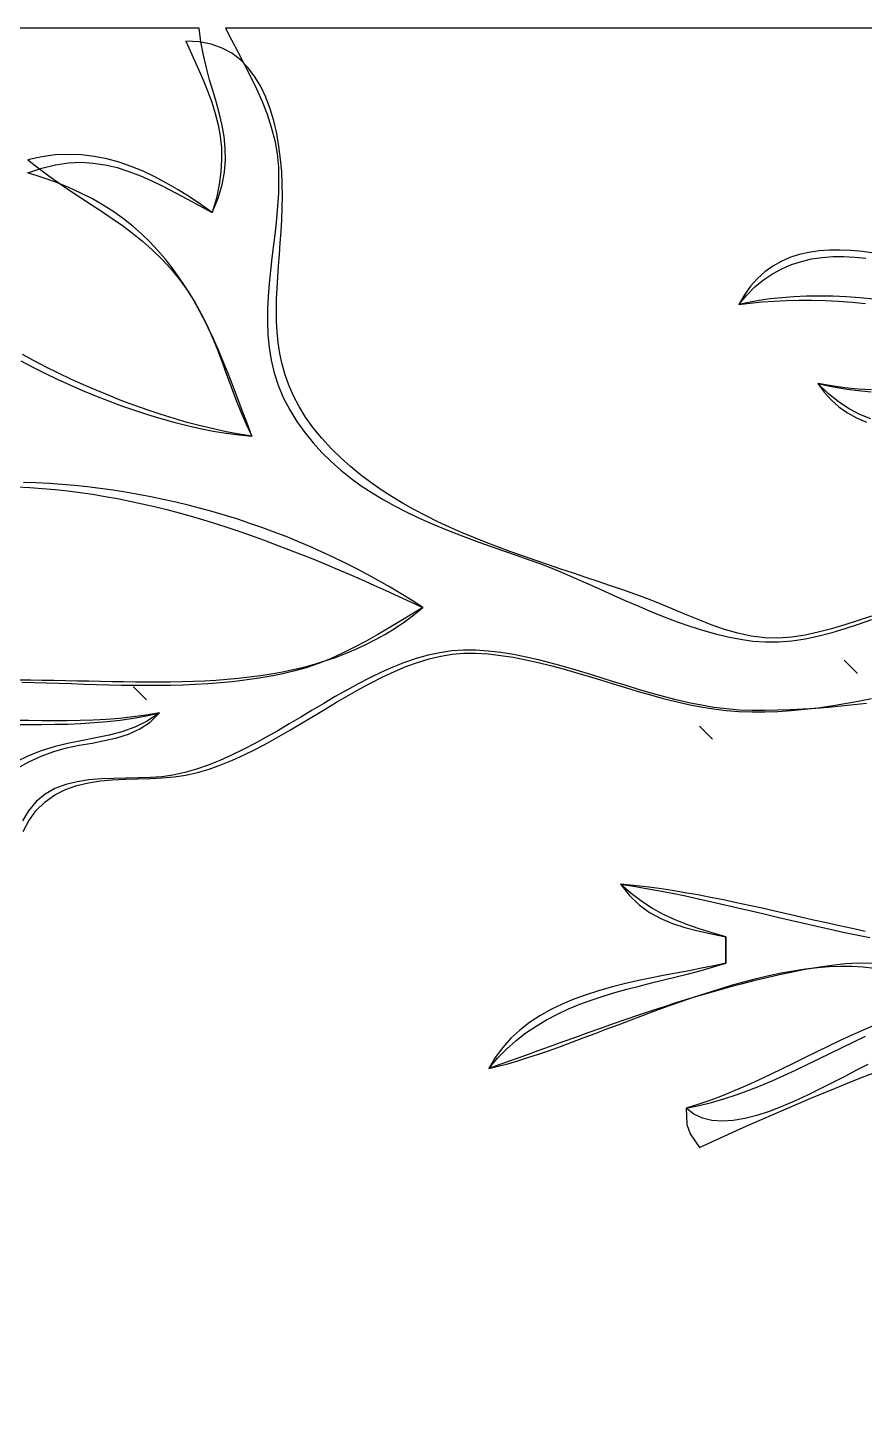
# Model space of a CAD drawing. Extents: x 0 to 411, y 0 to 483.
# Drawn here: x 158 to 221.5, y 376.7 to 483 of the extents above; entities that cross this region are included whole.
import ezdxf

# ---------------------------------------------------------------- set-up
doc = ezdxf.new("R2010")
doc.units = 0
for name, color, linetype in [('C18', 18, 'CONTINUOUS'), ('C254', 254, 'CONTINUOUS'), ('C27', 27, 'CONTINUOUS'), ('C59', 59, 'CONTINUOUS'), ('C7', 7, 'CONTINUOUS')]:
    doc.layers.add(name, color=color, linetype=linetype)

msp = doc.modelspace()

# ---------------------------------------------------------------- linework, layer by layer
at = {"layer": 'C18'}
for points in [[(157.4497, 457.7278), (158.3604, 457.254), (159.2871, 456.7913), (160.2283, 456.3411), (161.1824, 455.9046), (162.1478, 455.4833), (163.1229, 455.0785), (164.1061, 454.6916), (165.0958, 454.3238), (166.0904, 453.9766), (167.0884, 453.6513), (168.088, 453.3492), (169.0878, 453.0718), (170.0862, 452.8204), (171.0814, 452.5962), (172.072, 452.4008), (173.0564, 452.2353), (174.0329, 452.1013), (175, 452), (174.6372, 452.9924), (174.2781, 453.9666), (173.9205, 454.922), (173.5622, 455.8583), (173.2011, 456.7752), (172.8348, 457.6723), (172.4614, 458.5493), (172.0785, 459.4056), (171.684, 460.2411), (171.2758, 461.0554), (170.8516, 461.8479), (170.4092, 462.6185), (169.9465, 463.3668), (169.4613, 464.0923), (168.9515, 464.7947), (168.4147, 465.4737), (167.849, 466.1288), (167.2519, 466.7598), (166.6215, 467.3662), (165.9555, 467.9477), (165.2517, 468.5039), (164.508, 469.0345), (163.7221, 469.5391), (162.8919, 470.0173), (162.0153, 470.4688), (161.0899, 470.8931), (160.1137, 471.29), (159.0844, 471.6591), (158, 472), (159.0625, 472.3696), (160.0847, 472.6206), (161.0717, 472.7615), (162.0283, 472.801), (162.9598, 472.7477), (163.8712, 472.6101), (164.7674, 472.3969), (165.6536, 472.1166), (166.5348, 471.7779), (167.4161, 471.3893), (168.3024, 470.9595), (169.199, 470.4971), (170.1107, 470.0106), (171.0427, 469.5087), (172, 469), (172.4377, 470.0762), (172.741, 471.0935), (172.9243, 472.0609), (173.002, 472.987), (172.9884, 473.881), (172.8979, 474.7515), (172.745, 475.6075), (172.544, 476.458), (172.3093, 477.3117), (172.0553, 478.1775), (171.7965, 479.0644), (171.5471, 479.9812), (171.3216, 480.9368), (171.1344, 481.9401), (171, 483), (0, 483)], [(157.294, 433.5004), (158.1816, 433.4992), (159.0702, 433.492), (159.9595, 433.4798), (160.8491, 433.4641), (161.7386, 433.446), (162.6277, 433.4267), (163.516, 433.4075), (164.4032, 433.3896), (165.2889, 433.3743), (166.1727, 433.3627), (167.0542, 433.3562), (167.9332, 433.3559), (168.8092, 433.3632), (169.6818, 433.3791), (170.5508, 433.4051), (171.4157, 433.4422), (172.2762, 433.4918), (173.132, 433.5551), (173.9826, 433.6332), (174.8276, 433.7276), (175.6669, 433.8393), (176.4998, 433.9696), (177.3262, 434.1198), (178.1457, 434.2911), (178.9578, 434.4847), (179.7622, 434.7019), (180.5586, 434.9439), (181.3466, 435.2119), (182.1258, 435.5072), (182.8958, 435.8311), (183.6564, 436.1846), (184.4071, 436.5692), (185.1476, 436.9859), (185.8775, 437.4362), (186.5964, 437.9211), (187.304, 438.4419), (188, 439), (187.1749, 439.529), (186.3415, 440.0436), (185.4999, 440.5437), (184.6504, 441.0292), (183.7932, 441.5002), (182.9286, 441.9565), (182.0568, 442.398), (181.1781, 442.8247), (180.2927, 443.2366), (179.4007, 443.6336), (178.5026, 444.0155), (177.5984, 444.3824), (176.6885, 444.7342), (175.7731, 445.0708), (174.8523, 445.3922), (173.9266, 445.6983), (172.9961, 445.989), (172.061, 446.2643), (171.1215, 446.5242), (170.178, 446.7684), (169.2307, 446.9971), (168.2798, 447.21), (167.3255, 447.4073), (166.3681, 447.5887), (165.4078, 447.7543), (164.4448, 447.9039), (163.4795, 448.0376), (162.512, 448.1552), (161.5425, 448.2567), (160.5714, 448.3421), (159.5989, 448.4112), (158.6251, 448.464), (157.6504, 448.5004)], [(221.6987, 431.7223), (220.7334, 431.6061), (219.7678, 431.5026), (218.802, 431.4124), (217.8359, 431.336), (216.8694, 431.2741), (215.9026, 431.2273), (214.9354, 431.196), (213.9679, 431.181), (213, 431.1828), (212.0316, 431.2176), (211.0665, 431.2986), (210.1043, 431.4213), (209.1448, 431.5812), (208.1876, 431.7738), (207.2324, 431.9948), (206.2791, 432.2397), (205.3273, 432.504), (204.3767, 432.7834), (203.427, 433.0733), (202.478, 433.3694), (201.5293, 433.6671), (200.5807, 433.9621), (199.6319, 434.2498), (198.6826, 434.526), (197.7326, 434.786), (196.7815, 435.0256), (195.829, 435.2401), (194.8749, 435.4253), (193.9189, 435.5766), (192.9607, 435.6896), (192, 435.76), (191.0881, 435.767), (190.1821, 435.7015), (189.2813, 435.5688), (188.3853, 435.3742), (187.4938, 435.1232), (186.6062, 434.821), (185.7221, 434.473), (184.8411, 434.0845), (183.9627, 433.6609), (183.0865, 433.2076), (182.212, 432.7299), (181.3388, 432.2331), (180.4664, 431.7226), (179.5944, 431.2038), (178.7224, 430.6819), (177.8499, 430.1625), (176.9764, 429.6507), (176.1016, 429.1519), (175.225, 428.6716), (174.346, 428.215), (173.4644, 427.7875), (172.5796, 427.3945), (171.6912, 427.0413), (170.7988, 426.7332), (169.9018, 426.4756), (169, 426.2739), (168.1728, 426.1547), (167.2976, 426.0888), (166.3869, 426.0575), (165.4528, 426.0424), (164.5077, 426.0248), (163.5639, 425.9862), (162.6337, 425.9079), (161.7294, 425.7715), (160.8634, 425.5583), (160.0478, 425.2497), (159.2952, 424.8272), (158.6177, 424.2723), (158.0277, 423.5663), (157.5921, 422.8056)], [(157.1488, 426.7784), (158.0606, 427.2748), (159, 427.7222), (159.9525, 428.0772), (160.9208, 428.3391), (161.8945, 428.5404), (162.8635, 428.714), (163.8174, 428.8924), (164.7459, 429.1083), (165.6387, 429.3943), (166.4855, 429.7831), (167.276, 430.3075), (168, 431), (166.9736, 430.8271), (165.9577, 430.6895), (164.9509, 430.5834), (163.9516, 430.5052), (162.9583, 430.4511), (161.9696, 430.4176), (160.9838, 430.401), (159.9996, 430.3975), (159.0154, 430.4036), (158.0297, 430.4156), (157.041, 430.4298)], [(222.1161, 411.9852), (221.1123, 411.997), (220.0873, 411.9412), (219.0477, 411.8296), (218, 411.6743), (217.0312, 411.5054), (216.0606, 411.319), (215.0885, 411.1159), (214.1152, 410.897), (213.1411, 410.6633), (212.1663, 410.4158), (211.1911, 410.1553), (210.216, 409.8829), (209.2412, 409.5994), (208.2669, 409.3058), (207.2935, 409.003), (206.3213, 408.692), (205.3506, 408.3737), (204.3816, 408.0491), (203.4147, 407.719), (202.4501, 407.3845), (201.4882, 407.0464), (200.5293, 406.7058), (199.5736, 406.3635), (198.6215, 406.0205), (197.6732, 405.6777), (196.7291, 405.336), (195.7894, 404.9965), (194.8544, 404.66), (193.9245, 404.3275), (193, 404), (193.6579, 404.7737), (194.3477, 405.4785), (195.0674, 406.119), (195.8151, 406.6998), (196.5889, 407.2257), (197.3871, 407.7013), (198.2076, 408.1315), (199.0487, 408.5207), (199.9085, 408.8739), (200.785, 409.1955), (201.6765, 409.4904), (202.581, 409.7632), (203.4967, 410.0187), (204.4217, 410.2614), (205.3542, 410.4962), (206.2922, 410.7277), (207.2338, 410.9606), (208.1773, 411.1995), (209.1208, 411.4493), (210.0623, 411.7145), (211, 412), (211, 414), (209.9697, 414.3065), (208.9887, 414.6162), (208.0509, 414.9423), (207.1504, 415.2984), (206.2813, 415.698), (205.4376, 416.1544), (204.6134, 416.6813), (203.8029, 417.292), (203, 418), (203.9862, 417.847), (204.974, 417.6791), (205.9631, 417.4977), (206.9535, 417.3043), (207.9453, 417.1003), (208.9382, 416.8871), (209.9324, 416.6662), (210.9276, 416.4391), (211.924, 416.2071), (212.9213, 415.9718), (213.9196, 415.7346), (214.9189, 415.497), (215.9189, 415.2603), (216.9198, 415.026), (217.9215, 414.7956), (218.9238, 414.5705), (219.9268, 414.3522), (220.9303, 414.1421), (221.9344, 413.9417)], [(221.7866, 404.3037), (220.9364, 403.8691), (220.0445, 403.4065), (219.1193, 402.9285), (218.1697, 402.4476), (217.2041, 401.9764), (216.2312, 401.5272), (215.2597, 401.1126), (214.2981, 400.7451), (213.3551, 400.4372), (212.4394, 400.2014), (211.5595, 400.0501), (210.7241, 399.996), (209.9418, 400.0514), (209.2213, 400.2288), (208.5711, 400.5409), (208, 401), (208.9688, 401.1948), (209.9232, 401.4288), (210.8644, 401.6986), (211.7937, 402.0007), (212.7125, 402.3316), (213.622, 402.6878), (214.5237, 403.0659), (215.4188, 403.4624), (216.3087, 403.8738), (217.1946, 404.2966), (218.0779, 404.7274), (218.9599, 405.1628), (219.842, 405.5991), (220.7254, 406.033), (221.6115, 406.461)]]:
    msp.add_lwpolyline(points, dxfattribs=at)
at = {"layer": 'C254'}
msp.add_lwpolyline([(166, 433), (167, 432), (166, 433)], dxfattribs=at)
at = {"layer": 'C27'}
msp.add_lwpolyline([(209, 430), (210, 429), (209, 430)], dxfattribs=at)
at = {"layer": 'C59'}
msp.add_lwpolyline([(220, 435), (221, 434), (220, 435)], dxfattribs=at)
at = {"layer": 'C7'}
for points in [[(173, 483), (173.468, 482.0985), (173.9491, 481.1859), (174.4319, 480.262), (174.9054, 479.3263), (175.3584, 478.3786), (175.7796, 477.4186), (176.1579, 476.446), (176.4821, 475.4606), (176.7411, 474.4621), (176.9236, 473.4501), (177.0185, 472.4244)], [(411, 220), (411, 483), (173, 483)], [(170, 482), (170.4538, 480.9954), (170.8815, 480.0386), (171.2775, 479.1204), (171.6366, 478.232), (171.9532, 477.3643), (172.2219, 476.5082), (172.4374, 475.6549), (172.5942, 474.7952), (172.687, 473.9202), (172.7102, 473.0209), (172.6585, 472.0882), (172.5265, 471.1131), (172.3088, 470.0867), (172, 469), (171.1368, 469.5979), (170.2702, 470.1717), (169.3986, 470.716), (168.5206, 471.2255), (167.6345, 471.6948), (166.739, 472.1186), (165.8323, 472.4915), (164.9132, 472.8081), (163.9799, 473.0631), (163.0311, 473.2512), (162.0652, 473.367), (161.0806, 473.4051), (160.0759, 473.3602), (159.0495, 473.2269), (158, 473), (158.7819, 472.3715), (159.5741, 471.7784), (160.3738, 471.2132), (161.1781, 470.6685), (161.9841, 470.1369), (162.7889, 469.6109), (163.5897, 469.0833), (164.3836, 468.5464), (165.1678, 467.993), (165.9393, 467.4156), (166.6953, 466.8069), (167.4329, 466.1593), (168.1493, 465.4655), (168.8416, 464.7181), (169.5069, 463.9097), (170.1193, 463.0605), (170.6661, 462.1909), (171.1567, 461.3035), (171.6002, 460.4008), (172.0059, 459.4852), (172.383, 458.5593), (172.7408, 457.6255), (173.0886, 456.6865), (173.4355, 455.7447), (173.7908, 454.8026), (174.1639, 453.8628), (174.5638, 452.9277), (175, 452), (174.0357, 452.158), (173.0621, 452.3439), (172.0809, 452.5564), (171.0938, 452.7947), (170.1023, 453.0574), (169.1082, 453.3436), (168.1131, 453.6522), (167.1186, 453.982), (166.1264, 454.332), (165.1381, 454.701), (164.1555, 455.088), (163.1801, 455.4919), (162.2135, 455.9117), (161.2576, 456.3461), (160.3138, 456.7941), (159.3839, 457.2546), (158.4695, 457.7266), (157.5723, 458.2089)], [(222.0608, 438.3549), (221.0583, 438.0132), (220.0513, 437.6858), (219.0415, 437.3845), (218.03, 437.1215), (217.0183, 436.9084), (216.0079, 436.7575), (215, 436.6805), (213.9651, 436.7025), (212.9358, 436.8317), (211.913, 437.0509), (210.8973, 437.3432), (209.8897, 437.6916), (208.8908, 438.0792), (207.9016, 438.4888), (206.9229, 438.9036), (205.9554, 439.3064), (205, 439.6805), (204.094, 440.0122), (203.1771, 440.3372), (202.2507, 440.6572), (201.3163, 440.9738), (200.3755, 441.2886), (199.4297, 441.6033), (198.4803, 441.9193), (197.529, 442.2385), (196.5771, 442.5623), (195.6263, 442.8925), (194.6778, 443.2306), (193.7334, 443.5782), (192.7944, 443.937), (191.8623, 444.3087), (190.9387, 444.6947), (190.025, 445.0968), (189.1227, 445.5166), (188.2333, 445.9557), (187.3583, 446.4157), (186.4991, 446.8982), (185.6574, 447.4049), (184.8345, 447.9373), (184.032, 448.4972), (183.2514, 449.0861), (182.4941, 449.7056), (181.7616, 450.3574), (181.0555, 451.0432), (180.3077, 451.8493), (179.6503, 452.6542), (179.0781, 453.4582), (178.5858, 454.262), (178.1679, 455.0661), (177.8193, 455.8711), (177.5345, 456.6776), (177.3083, 457.4862), (177.1353, 458.2974), (177.0103, 459.1117), (176.9278, 459.9299), (176.8827, 460.7524), (176.8695, 461.5798), (176.8831, 462.4127), (176.9179, 463.2517), (176.9688, 464.0973), (177.0303, 464.95), (177.0973, 465.8106), (177.1644, 466.6795), (177.2262, 467.5574), (177.2774, 468.4447), (177.3128, 469.3421), (177.327, 470.2501), (177.3146, 471.1693), (177.2705, 472.1003), (177.1892, 473.0437), (177.0655, 474), (176.8912, 474.9882), (176.6707, 475.9464), (176.3996, 476.8659), (176.0739, 477.7379), (175.6894, 478.5535), (175.2419, 479.3041), (174.7274, 479.9809), (174.1417, 480.5751), (173.4807, 481.0779), (172.7401, 481.4805), (171.9159, 481.7743), (171.0039, 481.9503), (170, 482)], [(177.0185, 472.4243), (177.0387, 471.4458), (177.0152, 470.4656), (176.9563, 469.484), (176.8701, 468.5016), (176.7649, 467.5188), (176.6488, 466.5362), (176.53, 465.5542), (176.4168, 464.5733), (176.3173, 463.5941), (176.2398, 462.617), (176.1924, 461.6425), (176.1833, 460.6712), (176.2208, 459.7034), (176.3131, 458.7398), (176.4683, 457.7808), (176.6947, 456.8268), (177.0004, 455.8785), (177.3936, 454.9363), (177.8827, 454.0007), (178.4317, 453.1167), (179.0226, 452.2847), (179.653, 451.5023), (180.3206, 450.7668), (181.0229, 450.0757), (181.7577, 449.4265), (182.5226, 448.8166), (183.3152, 448.2435), (184.1331, 447.7046), (184.974, 447.1974), (185.8356, 446.7194), (186.7155, 446.2679), (187.6112, 445.8405), (188.5205, 445.4346), (189.4411, 445.0477), (190.3704, 444.6772), (191.3062, 444.3206), (192.2462, 443.9753), (193.1879, 443.6388), (194.129, 443.3085), (195.0671, 442.982), (196, 442.6566), (196.8823, 442.3334), (197.7805, 441.9799), (198.6932, 441.6012), (199.6187, 441.2027), (200.5555, 440.7894), (201.5021, 440.3667), (202.4569, 439.9398), (203.4185, 439.5138), (204.3852, 439.094), (205.3556, 438.6857), (206.3281, 438.294), (207.3012, 437.9241), (208.2733, 437.5814), (209.2429, 437.271), (210.2085, 436.9981), (211.1685, 436.768), (212.1215, 436.5859), (213.0658, 436.4569), (214, 436.3865), (215.0145, 436.3887), (216.03, 436.4739), (217.0454, 436.6306), (218.0596, 436.8474), (219.0715, 437.1126), (220.08, 437.4149), (221.084, 437.7426), (222.0826, 438.0842)], [(222.2425, 465.8977), (221.3744, 466.0211), (220.5218, 466.1039), (219.6874, 466.143), (218.8735, 466.1351), (218.0828, 466.0767), (217.3176, 465.9648), (216.5807, 465.7959), (215.8744, 465.5668), (215.2012, 465.2741), (214.5638, 464.9146), (213.9645, 464.4851), (213.406, 463.9821), (212.8907, 463.4025), (212.4212, 462.7428), (212, 462), (212.8593, 462.1123), (213.7497, 462.2031), (214.6681, 462.2719), (215.6113, 462.3182), (216.5763, 462.3415), (217.5599, 462.3413), (218.559, 462.317), (219.5705, 462.2682), (220.5913, 462.1944), (221.6183, 462.0949)], [(222.2556, 462.4188), (221.1995, 462.517), (220.1535, 462.5867), (219.1224, 462.6284), (218.1112, 462.6424), (217.1247, 462.6292), (216.1679, 462.5891), (215.2456, 462.5225), (214.3628, 462.4299), (213.5243, 462.3117), (212.7351, 462.1682), (212, 462), (212.5943, 462.7121), (213.2192, 463.3368), (213.8729, 463.878), (214.5539, 464.3393), (215.2606, 464.7245), (215.9913, 465.0375), (216.7446, 465.282), (217.5188, 465.4618), (218.3123, 465.5807), (219.1235, 465.6425), (219.9508, 465.6509), (220.7926, 465.6097), (221.6474, 465.5228)], [(222.0581, 455.5163), (221.0555, 455.5887), (220.0456, 455.6914), (219.0275, 455.8275), (218, 456), (218.4696, 455.3436), (219.0019, 454.7592), (219.5932, 454.2428), (220.2395, 453.7907), (220.9372, 453.3993), (221.6824, 453.0646)], [(222.013, 453.3219), (221.1844, 453.6622), (220.3689, 454.0913), (219.5663, 454.6181), (218.7767, 455.2514), (218, 456), (219.0229, 455.7793), (220.0375, 455.6043), (221.0449, 455.471), (222.046, 455.3759)], [(157.1571, 448.167), (158.1293, 448.1173), (159.0966, 448.0489), (160.059, 447.9623), (161.0169, 447.8579), (161.9705, 447.736), (162.9201, 447.5972), (163.866, 447.4419), (164.8084, 447.2704), (165.7475, 447.0833), (166.6837, 446.8809), (167.6172, 446.6636), (168.5482, 446.432), (169.4771, 446.1864), (170.404, 445.9273), (171.3293, 445.655), (172.2532, 445.3701), (173.176, 445.0729), (174.0979, 444.7639), (175.0192, 444.4434), (175.9401, 444.112), (176.861, 443.7701), (177.782, 443.418), (178.7035, 443.0563), (179.6257, 442.6852), (180.5488, 442.3054), (181.4732, 441.9171), (182.399, 441.5209), (183.3266, 441.1171), (184.2562, 440.7062), (185.1881, 440.2886), (186.1225, 439.8648), (187.0597, 439.4351), (188, 439), (187.1583, 438.4986), (186.307, 437.9859), (185.4458, 437.4696), (184.5745, 436.9577), (183.6928, 436.4581), (182.8004, 435.9786), (181.8971, 435.5271), (180.9826, 435.1115), (180.0567, 434.7397), (179.1192, 434.4195), (178.1697, 434.1589), (177.245, 433.9519), (176.3182, 433.7712), (175.3894, 433.6152), (174.4587, 433.4824), (173.5263, 433.3712), (172.5922, 433.2802), (171.6566, 433.2077), (170.7196, 433.1523), (169.7813, 433.1124), (168.8419, 433.0864), (167.9015, 433.0729), (166.9602, 433.0702), (166.018, 433.0769), (165.0753, 433.0914), (164.132, 433.1122), (163.1882, 433.1377), (162.2442, 433.1665), (161.3001, 433.1969), (160.3558, 433.2274), (159.4117, 433.2565), (158.4677, 433.2826), (157.5241, 433.3043)], [(157.6257, 421.983), (158.0553, 422.8165), (158.6033, 423.5663), (159.2954, 424.2468), (160.0476, 424.7825), (160.8518, 425.1915), (161.7001, 425.4917), (162.5845, 425.7012), (163.4969, 425.838), (164.4294, 425.9201), (165.3741, 425.9655), (166.3229, 425.9924), (167.2679, 426.0186), (168.201, 426.0622), (169.1144, 426.1413), (170, 426.2739), (170.8867, 426.4742), (171.7718, 426.7338), (172.6556, 427.0466), (173.538, 427.4069), (174.4193, 427.8088), (175.2996, 428.2464), (176.1789, 428.7139), (177.0575, 429.2053), (177.9354, 429.7148), (178.8128, 430.2365), (179.6898, 430.7646), (180.5665, 431.2932), (181.4432, 431.8163), (182.3198, 432.3283), (183.1966, 432.8231), (184.0736, 433.2949), (184.951, 433.7378), (185.8289, 434.146), (186.7075, 434.5136), (187.5869, 434.8348), (188.4672, 435.1035), (189.3485, 435.3141), (190.231, 435.4606), (191.1147, 435.5371), (192, 435.5378), (192.9518, 435.4728), (193.9027, 435.3652), (194.8527, 435.2194), (195.802, 435.0398), (196.7508, 434.8308), (197.6992, 434.5969), (198.6474, 434.3425), (199.5957, 434.072), (200.5441, 433.7899), (201.4928, 433.5005), (202.442, 433.2084), (203.3919, 432.9178), (204.3427, 432.6334), (205.2945, 432.3595), (206.2475, 432.1004), (207.2018, 431.8608), (208.1577, 431.6449), (209.1152, 431.4573), (210.0747, 431.3023), (211.0362, 431.1844), (212, 431.108), (212.9777, 431.0727), (213.9657, 431.0744), (214.9626, 431.1104), (215.9669, 431.1778), (216.9774, 431.2739), (217.9927, 431.3961), (219.0114, 431.5416), (220.0321, 431.7077), (221.0534, 431.8917), (222.074, 432.0909)], [(157.0326, 430.1297), (158.0314, 430.1227), (159.0295, 430.1225), (160.0272, 430.1326), (161.0244, 430.1565), (162.0212, 430.1976), (163.0178, 430.2594), (164.0142, 430.3454), (165.0105, 430.4589), (166.0068, 430.6036), (167.0033, 430.7828), (168, 431), (167.0581, 430.378), (166.1053, 429.9109), (165.1399, 429.5647), (164.1606, 429.3052), (163.1656, 429.0986), (162.1536, 428.9109), (161.123, 428.708), (160.0723, 428.4561), (159, 428.1211), (158.0292, 427.7312), (157.0919, 427.279)], [(221.5871, 414.414), (220.6072, 414.621), (219.6278, 414.8342), (218.6489, 415.0523), (217.6705, 415.2738), (216.6924, 415.4972), (215.7146, 415.7211), (214.7371, 415.9439), (213.7597, 416.1642), (212.7825, 416.3805), (211.8052, 416.5914), (210.8279, 416.7953), (209.8505, 416.9908), (208.8729, 417.1764), (207.8951, 417.3506), (206.917, 417.5121), (205.9385, 417.6592), (204.9595, 417.7905), (203.98, 417.9046), (203, 418), (203.6883, 417.1351), (204.428, 416.4262), (205.2183, 415.8516), (206.0589, 415.3893), (206.9494, 415.0175), (207.8892, 414.7145), (208.8779, 414.4585), (209.9149, 414.2276), (211, 414), (211, 412), (210.0942, 411.8021), (209.1618, 411.613), (208.2077, 411.4285), (207.2369, 411.2443), (206.2545, 411.0561), (205.2652, 410.8595), (204.2742, 410.6504), (203.2864, 410.4244), (202.3068, 410.1772), (201.3404, 409.9046), (200.392, 409.6022), (199.4668, 409.2658), (198.5696, 408.8911), (197.7055, 408.4738), (196.8794, 408.0096), (196.0963, 407.4942), (195.3612, 406.9234), (194.6791, 406.2929), (194.0548, 405.5983), (193.4934, 404.8354), (193, 404), (193.7053, 404.1671), (194.4371, 404.3624), (195.194, 404.5837), (195.9746, 404.8285), (196.7773, 405.0944), (197.6006, 405.3793), (198.4431, 405.6806), (199.3034, 405.9961), (200.1799, 406.3234), (201.0712, 406.6601), (201.9758, 407.004), (202.8922, 407.3527), (203.819, 407.7038), (204.7547, 408.055), (205.6977, 408.4039), (206.6468, 408.7482), (207.6003, 409.0856), (208.5568, 409.4137), (209.5148, 409.7301), (210.4729, 410.0326), (211.4296, 410.3187), (212.3834, 410.5861), (213.3329, 410.8325), (214.2765, 411.0556), (215.2128, 411.2529), (216.1404, 411.4222), (217.0577, 411.5611), (217.9632, 411.6673), (218.8556, 411.7383), (219.7334, 411.7719), (220.595, 411.7657), (221.439, 411.7174), (222.2639, 411.6247)], [(222.3778, 407.312), (221.4761, 406.9339), (220.581, 406.5374), (219.6911, 406.126), (218.8052, 405.7032), (217.9219, 405.2724), (217.0399, 404.8371), (216.1578, 404.4007), (215.2744, 403.9668), (214.3884, 403.5388), (213.4983, 403.1202), (212.6029, 402.7144), (211.7009, 402.325), (210.7909, 401.9554), (209.8716, 401.609), (208.9417, 401.2894), (208, 401), (208.0401, 399.7521), (208.3026, 399.0355), (209, 398), (209.9437, 398.4363), (210.886, 398.8675), (211.8271, 399.2936), (212.767, 399.7144), (213.7058, 400.1299), (214.6437, 400.54), (215.5808, 400.9448), (216.5172, 401.344), (217.453, 401.7377), (218.3884, 402.1258), (219.3234, 402.5082), (220.2581, 402.8849), (221.1927, 403.2559), (222.1274, 403.6209)]]:
    msp.add_lwpolyline(points, dxfattribs=at)

doc.saveas('drawing.dxf')
